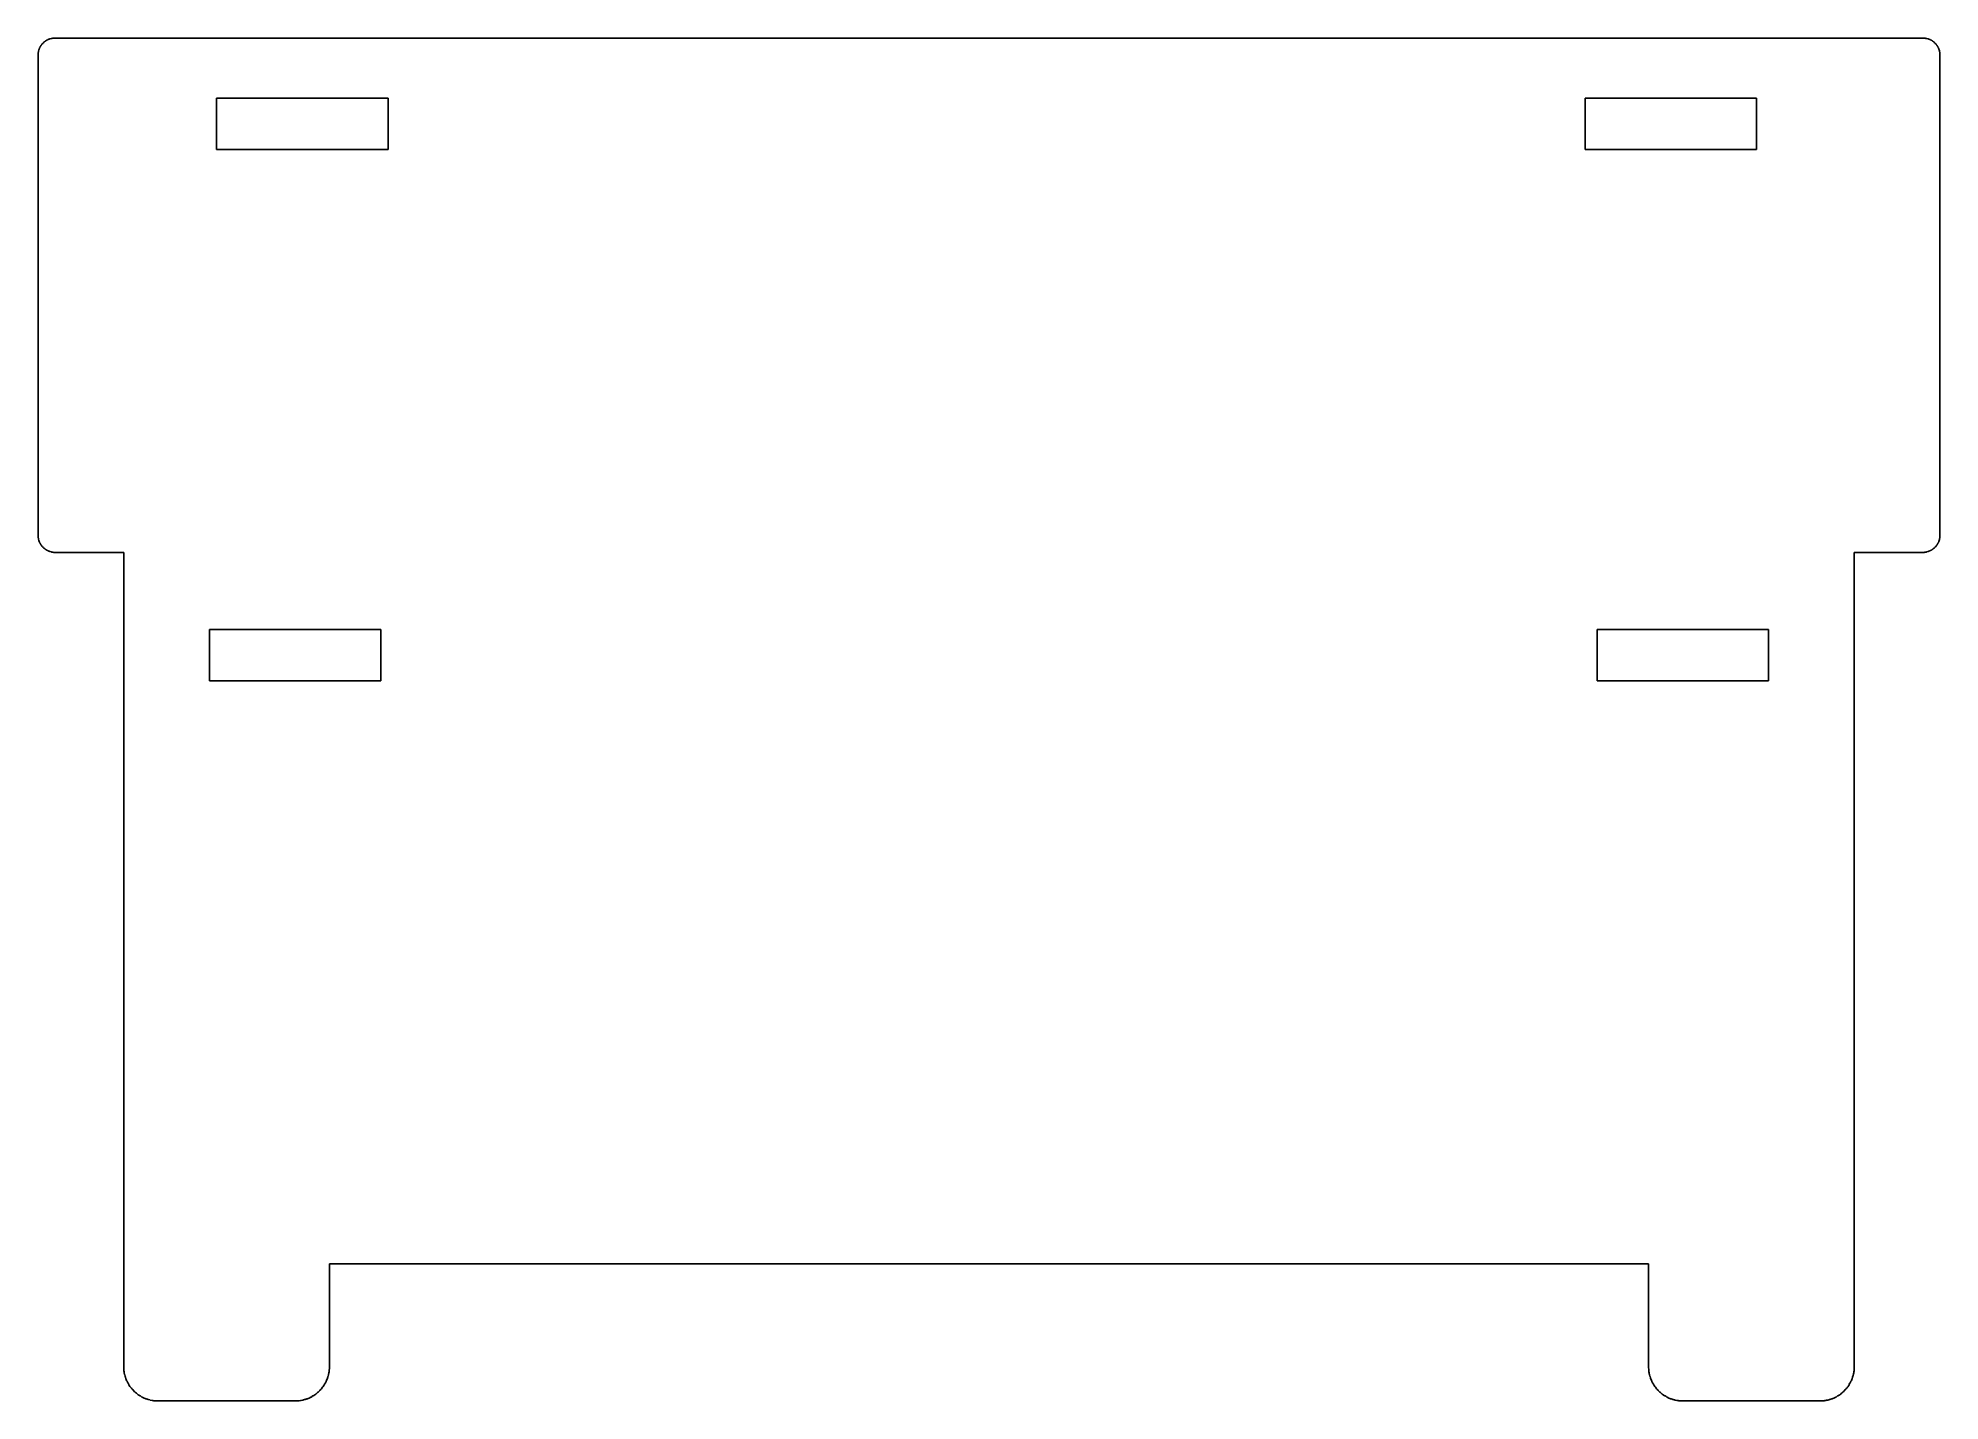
# Model space of a CAD drawing. Header units: metres. Extents: x -5 to 106, y 0 to 80.
import ezdxf

# ---------------------------------------------------------------- set-up
doc = ezdxf.new("R2010")
doc.units = ezdxf.units.M

msp = doc.modelspace()

# ---------------------------------------------------------------- linework, layer by layer
for p, q in [((-4.95, 78.81), (-4.97, 78.74)), ((-4.93, 78.86), (-4.95, 78.81)), ((-4.92, 78.89), (-4.93, 78.88)), ((-4.93, 78.88), (-4.93, 78.86)), ((-4.91, 78.91), (-4.92, 78.89)), ((-4.88, 78.97), (-4.91, 78.92)), ((-4.91, 78.92), (-4.91, 78.91)), ((-4.87, 79), (-4.88, 78.98)), ((-4.88, 78.98), (-4.88, 78.97)), ((-4.86, 79.01), (-4.87, 79)), ((-4.85, 79.03), (-4.86, 79.01)), ((-4.84, 79.04), (-4.85, 79.03)), ((-4.83, 79.06), (-4.84, 79.04)), ((-4.82, 79.07), (-4.83, 79.06)), ((-4.81, 79.09), (-4.82, 79.07)), ((-4.8, 79.1), (-4.81, 79.09)), ((-4.78, 79.13), (-4.8, 79.1)), ((-4.77, 79.14), (-4.78, 79.13)), ((-4.75, 79.16), (-4.77, 79.14)), ((-4.72, 79.19), (-4.75, 79.16)), ((-4.69, 79.22), (-4.72, 79.19)), ((-4.66, 79.25), (-4.69, 79.22)), ((-4.64, 79.27), (-4.66, 79.25)), ((-4.63, 79.28), (-4.64, 79.27)), ((-4.6, 79.3), (-4.63, 79.28)), ((-4.59, 79.31), (-4.6, 79.3)), ((-4.57, 79.32), (-4.59, 79.31)), ((-4.56, 79.33), (-4.57, 79.32)), ((-4.54, 79.34), (-4.56, 79.33)), ((-4.53, 79.35), (-4.54, 79.34)), ((-4.51, 79.36), (-4.53, 79.35)), ((-4.5, 79.37), (-4.51, 79.36)), ((-4.48, 79.38), (-4.5, 79.37)), ((-4.47, 79.38), (-4.48, 79.38)), ((-4.42, 79.41), (-4.47, 79.38)), ((-4.41, 79.41), (-4.42, 79.41)), ((-4.39, 79.42), (-4.41, 79.41)), ((-4.38, 79.43), (-4.39, 79.42)), ((-4.36, 79.43), (-4.38, 79.43)), ((-4.31, 79.45), (-4.36, 79.43)), ((-4.24, 79.47), (-4.31, 79.45)), ((-4.22, 79.47), (-4.24, 79.47)), ((-4.21, 79.48), (-4.22, 79.47)), ((-4.19, 79.48), (-4.21, 79.48)), ((-4.17, 79.48), (-4.19, 79.48)), ((-4.16, 79.49), (-4.17, 79.48)), ((-4.14, 79.49), (-4.16, 79.49)), ((-4.07, 79.5), (-4.14, 79.49)), ((-4.05, 79.5), (-4.07, 79.5)), ((-4.04, 79.5), (-4.05, 79.5)), ((-4.02, 79.5), (-4.04, 79.5)), ((104.97, 79.5), (-4.02, 79.5)), ((104.98, 79.5), (104.97, 79.5)), ((105, 79.5), (104.98, 79.5)), ((105.02, 79.5), (105, 79.5)), ((105.07, 79.49), (105.02, 79.5)), ((105.09, 79.49), (105.07, 79.49)), ((105.12, 79.48), (105.09, 79.49)), ((105.14, 79.48), (105.12, 79.48)), ((105.16, 79.48), (105.14, 79.48)), ((105.17, 79.47), (105.16, 79.48)), ((105.19, 79.47), (105.17, 79.47)), ((105.26, 79.45), (105.19, 79.47)), ((105.31, 79.43), (105.26, 79.45)), ((105.32, 79.43), (105.31, 79.43)), ((105.34, 79.42), (105.32, 79.43)), ((105.36, 79.41), (105.34, 79.42)), ((105.37, 79.41), (105.36, 79.41)), ((105.42, 79.38), (105.37, 79.41)), ((105.44, 79.38), (105.42, 79.38)), ((105.45, 79.37), (105.44, 79.38)), ((105.47, 79.36), (105.45, 79.37)), ((105.48, 79.35), (105.47, 79.36)), ((105.5, 79.34), (105.48, 79.35)), ((105.51, 79.33), (105.5, 79.34)), ((105.52, 79.32), (105.51, 79.33)), ((105.54, 79.31), (105.52, 79.32)), ((105.55, 79.3), (105.54, 79.31)), ((105.58, 79.28), (105.55, 79.3)), ((105.59, 79.27), (105.58, 79.28)), ((105.61, 79.25), (105.59, 79.27)), ((105.64, 79.22), (105.61, 79.25)), ((105.66, 79.21), (105.64, 79.22)), ((105.67, 79.19), (105.66, 79.21)), ((105.68, 79.18), (105.67, 79.19)), ((105.7, 79.16), (105.68, 79.18)), ((105.72, 79.14), (105.7, 79.16)), ((105.73, 79.13), (105.72, 79.14)), ((105.75, 79.1), (105.73, 79.13)), ((105.76, 79.09), (105.75, 79.1)), ((105.77, 79.07), (105.76, 79.09)), ((105.78, 79.06), (105.77, 79.07)), ((105.79, 79.04), (105.78, 79.06)), ((105.8, 79.03), (105.79, 79.04)), ((105.81, 79.01), (105.8, 79.03)), ((105.82, 79), (105.81, 79.01)), ((105.82, 78.98), (105.82, 79)), ((105.83, 78.97), (105.82, 78.98)), ((105.86, 78.92), (105.83, 78.97)), ((105.86, 78.91), (105.86, 78.92)), ((105.88, 78.88), (105.86, 78.91)), ((105.88, 78.86), (105.88, 78.88)), ((105.9, 78.81), (105.88, 78.86)), ((105.92, 78.76), (105.9, 78.81)), ((-4.99, 78.64), (-5, 78.57)), ((-5, 78.57), (-5, 78.55)), ((-5, 78.55), (-5, 78.54)), ((-5, 78.54), (-5, 78.52)), ((-5, 78.52), (-5, 50.48)), ((-4.98, 78.67), (-4.99, 78.66)), ((-4.99, 78.66), (-4.99, 78.64)), ((-4.97, 78.72), (-4.98, 78.71)), ((-4.98, 78.71), (-4.98, 78.69)), ((-4.98, 78.69), (-4.98, 78.67)), ((-4.97, 78.74), (-4.97, 78.72)), ((105.92, 78.74), (105.92, 78.76)), ((105.92, 78.72), (105.92, 78.74)), ((105.93, 78.71), (105.92, 78.72)), ((105.93, 78.69), (105.93, 78.71)), ((105.94, 78.67), (105.93, 78.69)), ((105.94, 78.66), (105.94, 78.67)), ((105.94, 78.64), (105.94, 78.66)), ((105.95, 78.59), (105.94, 78.64)), ((105.95, 78.57), (105.95, 78.59)), ((105.95, 78.55), (105.95, 78.57)), ((105.95, 78.52), (105.95, 78.55)), ((105.95, 50.48), (105.95, 78.52)), ((5.42, 73), (5.42, 76)), ((5.42, 76), (15.42, 76)), ((15.42, 76), (15.42, 73)), ((85.25, 73), (85.25, 76)), ((85.25, 76), (95.25, 76)), ((95.25, 76), (95.25, 73)), ((15.42, 73), (5.42, 73)), ((95.25, 73), (85.25, 73)), ((-5, 50.48), (-5, 50.46)), ((-5, 50.46), (-5, 50.45)), ((-5, 50.45), (-5, 50.43)), ((-5, 50.43), (-4.99, 50.36)), ((-4.99, 50.36), (-4.99, 50.34)), ((-4.99, 50.34), (-4.98, 50.33)), ((-4.98, 50.33), (-4.98, 50.31)), ((-4.98, 50.31), (-4.98, 50.29)), ((-4.98, 50.29), (-4.97, 50.28)), ((-4.97, 50.28), (-4.97, 50.26)), ((-4.97, 50.26), (-4.95, 50.19)), ((-4.95, 50.19), (-4.93, 50.14)), ((-4.93, 50.14), (-4.93, 50.12)), ((-4.93, 50.12), (-4.92, 50.11)), ((-4.92, 50.11), (-4.91, 50.09)), ((-4.91, 50.09), (-4.91, 50.08)), ((-4.91, 50.08), (-4.88, 50.03)), ((-4.88, 50.03), (-4.88, 50.02)), ((-4.88, 50.02), (-4.87, 50)), ((-4.87, 50), (-4.86, 49.99)), ((-4.86, 49.99), (-4.85, 49.97)), ((-4.85, 49.97), (-4.84, 49.96)), ((-4.84, 49.96), (-4.83, 49.94)), ((-4.83, 49.94), (-4.82, 49.93)), ((105.77, 49.93), (105.78, 49.94)), ((105.78, 49.94), (105.79, 49.96)), ((105.79, 49.96), (105.8, 49.97)), ((105.8, 49.97), (105.81, 49.99)), ((105.81, 49.99), (105.82, 50)), ((105.82, 50.02), (105.83, 50.03)), ((105.82, 50), (105.82, 50.02)), ((105.83, 50.03), (105.86, 50.08)), ((105.86, 50.09), (105.88, 50.12)), ((105.86, 50.08), (105.86, 50.09)), ((105.88, 50.14), (105.9, 50.19)), ((105.88, 50.12), (105.88, 50.14)), ((105.9, 50.19), (105.92, 50.24)), ((105.92, 50.28), (105.93, 50.29)), ((105.92, 50.26), (105.92, 50.28)), ((105.92, 50.24), (105.92, 50.26)), ((105.93, 50.31), (105.94, 50.33)), ((105.93, 50.29), (105.93, 50.31)), ((105.94, 50.36), (105.95, 50.41)), ((105.94, 50.34), (105.94, 50.36)), ((105.94, 50.33), (105.94, 50.34)), ((105.95, 50.45), (105.95, 50.48)), ((105.95, 50.43), (105.95, 50.45)), ((105.95, 50.41), (105.95, 50.43)), ((-4.82, 49.93), (-4.81, 49.91)), ((-4.81, 49.91), (-4.8, 49.9)), ((-4.8, 49.9), (-4.78, 49.87)), ((-4.78, 49.87), (-4.77, 49.86)), ((-4.77, 49.86), (-4.75, 49.84)), ((-4.75, 49.84), (-4.72, 49.81)), ((-4.72, 49.81), (-4.69, 49.78)), ((-4.69, 49.78), (-4.66, 49.75)), ((-4.66, 49.75), (-4.64, 49.73)), ((-4.64, 49.73), (-4.63, 49.72)), ((-4.63, 49.72), (-4.6, 49.7)), ((-4.6, 49.7), (-4.59, 49.69)), ((-4.59, 49.69), (-4.57, 49.68)), ((-4.57, 49.68), (-4.56, 49.67)), ((-4.56, 49.67), (-4.54, 49.66)), ((-4.54, 49.66), (-4.53, 49.65)), ((-4.53, 49.65), (-4.51, 49.64)), ((-4.51, 49.64), (-4.5, 49.63)), ((-4.5, 49.63), (-4.48, 49.62)), ((-4.48, 49.62), (-4.47, 49.62)), ((-4.47, 49.62), (-4.42, 49.59)), ((-4.42, 49.59), (-4.41, 49.59)), ((-4.41, 49.59), (-4.39, 49.58)), ((-4.39, 49.58), (-4.38, 49.57)), ((-4.38, 49.57), (-4.36, 49.57)), ((-4.36, 49.57), (-4.31, 49.55)), ((-4.31, 49.55), (-4.24, 49.53)), ((-4.24, 49.53), (-4.22, 49.53)), ((-4.22, 49.53), (-4.21, 49.52)), ((-4.21, 49.52), (-4.19, 49.52)), ((-4.19, 49.52), (-4.17, 49.52)), ((-4.17, 49.52), (-4.16, 49.51)), ((-4.16, 49.51), (-4.14, 49.51)), ((-4.14, 49.51), (-4.07, 49.5)), ((-4.07, 49.5), (-4.05, 49.5)), ((-4.05, 49.5), (-4.04, 49.5)), ((-4.04, 49.5), (-4.02, 49.5)), ((-4.02, 49.5), (0, 49.5)), ((0, 49.5), (0, 1.96)), ((100.95, 2), (100.95, 49.5)), ((100.95, 49.5), (104.97, 49.5)), ((104.97, 49.5), (104.98, 49.5)), ((104.98, 49.5), (105, 49.5)), ((105, 49.5), (105.02, 49.5)), ((105.02, 49.5), (105.07, 49.51)), ((105.07, 49.51), (105.09, 49.51)), ((105.09, 49.51), (105.12, 49.52)), ((105.12, 49.52), (105.14, 49.52)), ((105.14, 49.52), (105.16, 49.52)), ((105.16, 49.52), (105.17, 49.53)), ((105.17, 49.53), (105.19, 49.53)), ((105.19, 49.53), (105.26, 49.55)), ((105.26, 49.55), (105.31, 49.57)), ((105.31, 49.57), (105.32, 49.57)), ((105.32, 49.57), (105.34, 49.58)), ((105.34, 49.58), (105.36, 49.59)), ((105.36, 49.59), (105.37, 49.59)), ((105.37, 49.59), (105.42, 49.62)), ((105.42, 49.62), (105.44, 49.62)), ((105.44, 49.62), (105.45, 49.63)), ((105.45, 49.63), (105.47, 49.64)), ((105.47, 49.64), (105.48, 49.65)), ((105.48, 49.65), (105.5, 49.66)), ((105.5, 49.66), (105.51, 49.67)), ((105.51, 49.67), (105.52, 49.68)), ((105.52, 49.68), (105.54, 49.69)), ((105.54, 49.69), (105.55, 49.7)), ((105.55, 49.7), (105.58, 49.72)), ((105.58, 49.72), (105.59, 49.73)), ((105.59, 49.73), (105.61, 49.75)), ((105.61, 49.75), (105.64, 49.78)), ((105.64, 49.78), (105.66, 49.79)), ((105.66, 49.79), (105.67, 49.81)), ((105.67, 49.81), (105.68, 49.82)), ((105.68, 49.82), (105.7, 49.84)), ((105.7, 49.84), (105.72, 49.86)), ((105.72, 49.86), (105.73, 49.87)), ((105.73, 49.87), (105.75, 49.9)), ((105.75, 49.9), (105.76, 49.91)), ((105.76, 49.91), (105.77, 49.93)), ((5, 42), (5, 45)), ((5, 45), (15, 45)), ((15, 45), (15, 42)), ((85.95, 42), (85.95, 45)), ((85.95, 45), (95.95, 45)), ((95.95, 45), (95.95, 42)), ((15, 42), (5, 42)), ((95.95, 42), (85.95, 42)), ((12, 1.96), (12, 8)), ((12, 8), (88.95, 8)), ((88.95, 8), (88.95, 1.96)), ((0, 1.96), (0, 1.93)), ((0, 1.93), (0, 1.86)), ((0, 1.86), (0.01, 1.83)), ((0.01, 1.83), (0.01, 1.79)), ((0.01, 1.79), (0.01, 1.76)), ((0.01, 1.76), (0.02, 1.69)), ((0.02, 1.69), (0.03, 1.65)), ((0.03, 1.65), (0.05, 1.55)), ((0.05, 1.55), (0.06, 1.52)), ((0.06, 1.52), (0.08, 1.45)), ((0.08, 1.45), (0.09, 1.42)), ((0.09, 1.42), (0.1, 1.38)), ((0.1, 1.38), (0.11, 1.35)), ((0.11, 1.35), (0.12, 1.32)), ((0.12, 1.32), (0.13, 1.28)), ((0.13, 1.28), (0.15, 1.25)), ((0.15, 1.25), (0.17, 1.19)), ((0.17, 1.19), (0.19, 1.15)), ((0.19, 1.15), (0.2, 1.12)), ((0.2, 1.12), (0.22, 1.09)), ((11.78, 1.09), (11.8, 1.12)), ((11.8, 1.12), (11.81, 1.15)), ((11.81, 1.15), (11.83, 1.19)), ((11.83, 1.19), (11.85, 1.25)), ((11.85, 1.25), (11.87, 1.28)), ((11.87, 1.28), (11.88, 1.32)), ((11.88, 1.32), (11.89, 1.35)), ((11.89, 1.35), (11.9, 1.38)), ((11.9, 1.38), (11.91, 1.42)), ((11.91, 1.42), (11.92, 1.45)), ((11.92, 1.45), (11.94, 1.52)), ((11.94, 1.52), (11.95, 1.55)), ((11.95, 1.55), (11.97, 1.65)), ((11.97, 1.65), (11.98, 1.69)), ((11.98, 1.69), (11.99, 1.76)), ((11.99, 1.83), (12, 1.86)), ((11.99, 1.79), (11.99, 1.83)), ((11.99, 1.76), (11.99, 1.79)), ((12, 1.93), (12, 1.96)), ((12, 1.86), (12, 1.93)), ((88.95, 1.96), (88.95, 1.93)), ((88.95, 1.93), (88.96, 1.86)), ((88.96, 1.86), (88.96, 1.83)), ((88.96, 1.83), (88.96, 1.79)), ((88.96, 1.79), (88.96, 1.76)), ((88.96, 1.76), (88.97, 1.69)), ((88.97, 1.69), (88.98, 1.65)), ((88.98, 1.65), (88.99, 1.62)), ((88.99, 1.62), (88.99, 1.58)), ((88.99, 1.58), (89, 1.55)), ((89, 1.55), (89.01, 1.52)), ((89.01, 1.52), (89.03, 1.45)), ((89.03, 1.45), (89.04, 1.42)), ((89.04, 1.42), (89.06, 1.35)), ((89.06, 1.35), (89.07, 1.32)), ((89.07, 1.32), (89.08, 1.28)), ((89.08, 1.28), (89.1, 1.25)), ((89.1, 1.25), (89.12, 1.19)), ((89.12, 1.19), (89.14, 1.15)), ((89.14, 1.15), (89.15, 1.12)), ((89.15, 1.12), (89.17, 1.09)), ((100.73, 1.09), (100.75, 1.12)), ((100.75, 1.12), (100.76, 1.15)), ((100.76, 1.15), (100.78, 1.19)), ((100.78, 1.19), (100.81, 1.25)), ((100.81, 1.25), (100.82, 1.28)), ((100.82, 1.28), (100.83, 1.32)), ((100.83, 1.32), (100.84, 1.35)), ((100.84, 1.35), (100.85, 1.38)), ((100.85, 1.38), (100.87, 1.45)), ((100.87, 1.45), (100.88, 1.48)), ((100.88, 1.48), (100.89, 1.52)), ((100.89, 1.52), (100.9, 1.55)), ((100.9, 1.55), (100.91, 1.58)), ((100.91, 1.58), (100.92, 1.65)), ((100.92, 1.65), (100.93, 1.69)), ((100.93, 1.69), (100.94, 1.76)), ((100.94, 1.86), (100.95, 1.93)), ((100.94, 1.83), (100.94, 1.86)), ((100.94, 1.79), (100.94, 1.83)), ((100.94, 1.76), (100.94, 1.79)), ((100.95, 1.96), (100.95, 2)), ((100.95, 1.93), (100.95, 1.96)), ((0.22, 1.09), (0.23, 1.06)), ((0.23, 1.06), (0.25, 1.03)), ((0.25, 1.03), (0.27, 1)), ((0.27, 1), (0.29, 0.97)), ((0.29, 0.97), (0.3, 0.94)), ((0.3, 0.94), (0.32, 0.91)), ((0.32, 0.91), (0.36, 0.85)), ((0.36, 0.85), (0.4, 0.8)), ((0.4, 0.8), (0.45, 0.74)), ((0.45, 0.74), (0.47, 0.71)), ((0.47, 0.71), (0.49, 0.69)), ((0.49, 0.69), (0.51, 0.66)), ((0.51, 0.66), (0.54, 0.64)), ((0.54, 0.64), (0.56, 0.61)), ((0.56, 0.61), (0.61, 0.56)), ((0.61, 0.56), (0.64, 0.54)), ((0.64, 0.54), (0.66, 0.51)), ((0.66, 0.51), (0.69, 0.49)), ((0.69, 0.49), (0.71, 0.47)), ((0.71, 0.47), (0.74, 0.45)), ((0.74, 0.45), (0.8, 0.4)), ((0.8, 0.4), (0.85, 0.36)), ((0.85, 0.36), (0.91, 0.32)), ((0.91, 0.32), (0.94, 0.3)), ((0.94, 0.3), (0.97, 0.29)), ((0.97, 0.29), (1, 0.27)), ((1, 0.27), (1.03, 0.25)), ((1.03, 0.25), (1.06, 0.23)), ((1.06, 0.23), (1.09, 0.22)), ((1.09, 0.22), (1.12, 0.2)), ((1.12, 0.2), (1.15, 0.19)), ((1.15, 0.19), (1.19, 0.17)), ((1.19, 0.17), (1.25, 0.15)), ((1.25, 0.15), (1.28, 0.13)), ((1.28, 0.13), (1.32, 0.12)), ((1.32, 0.12), (1.35, 0.11)), ((1.35, 0.11), (1.38, 0.1)), ((1.38, 0.1), (1.42, 0.09)), ((1.42, 0.09), (1.45, 0.08)), ((1.45, 0.08), (1.52, 0.06)), ((1.52, 0.06), (1.55, 0.05)), ((1.55, 0.05), (1.65, 0.03)), ((1.65, 0.03), (1.69, 0.02)), ((1.69, 0.02), (1.76, 0.01)), ((1.76, 0.01), (1.79, 0.01)), ((1.79, 0.01), (1.83, 0.01)), ((1.83, 0.01), (1.86, 0)), ((1.86, 0), (1.93, 0)), ((1.93, 0), (1.96, 0)), ((1.96, 0), (10.04, 0)), ((10.04, 0), (10.07, 0)), ((10.07, 0), (10.14, 0)), ((10.14, 0), (10.17, 0.01)), ((10.17, 0.01), (10.21, 0.01)), ((10.21, 0.01), (10.24, 0.01)), ((10.24, 0.01), (10.31, 0.02)), ((10.31, 0.02), (10.35, 0.03)), ((10.35, 0.03), (10.45, 0.05)), ((10.45, 0.05), (10.48, 0.06)), ((10.48, 0.06), (10.55, 0.08)), ((10.55, 0.08), (10.59, 0.09)), ((10.59, 0.09), (10.62, 0.1)), ((10.62, 0.1), (10.65, 0.11)), ((10.65, 0.11), (10.68, 0.12)), ((10.68, 0.12), (10.72, 0.13)), ((10.72, 0.13), (10.75, 0.15)), ((10.75, 0.15), (10.81, 0.17)), ((10.81, 0.17), (10.85, 0.19)), ((10.85, 0.19), (10.88, 0.2)), ((10.88, 0.2), (10.91, 0.22)), ((10.91, 0.22), (10.94, 0.23)), ((10.94, 0.23), (10.97, 0.25)), ((10.97, 0.25), (11, 0.27)), ((11, 0.27), (11.03, 0.29)), ((11.03, 0.29), (11.06, 0.3)), ((11.06, 0.3), (11.09, 0.32)), ((11.09, 0.32), (11.15, 0.36)), ((11.15, 0.36), (11.2, 0.4)), ((11.2, 0.4), (11.26, 0.45)), ((11.26, 0.45), (11.29, 0.47)), ((11.29, 0.47), (11.31, 0.49)), ((11.31, 0.49), (11.34, 0.51)), ((11.34, 0.51), (11.36, 0.54)), ((11.36, 0.54), (11.39, 0.56)), ((11.39, 0.56), (11.44, 0.61)), ((11.44, 0.61), (11.46, 0.64)), ((11.46, 0.64), (11.49, 0.66)), ((11.49, 0.66), (11.51, 0.69)), ((11.51, 0.69), (11.53, 0.71)), ((11.53, 0.71), (11.55, 0.74)), ((11.55, 0.74), (11.6, 0.8)), ((11.6, 0.8), (11.64, 0.85)), ((11.64, 0.85), (11.68, 0.91)), ((11.68, 0.91), (11.7, 0.94)), ((11.7, 0.94), (11.71, 0.97)), ((11.71, 0.97), (11.73, 1)), ((11.73, 1), (11.75, 1.03)), ((11.75, 1.03), (11.77, 1.06)), ((11.77, 1.06), (11.78, 1.09)), ((89.17, 1.09), (89.18, 1.06)), ((89.18, 1.06), (89.2, 1.03)), ((89.2, 1.03), (89.22, 1)), ((89.22, 1), (89.24, 0.97)), ((89.24, 0.97), (89.27, 0.91)), ((89.27, 0.91), (89.31, 0.85)), ((89.31, 0.85), (89.35, 0.8)), ((89.35, 0.8), (89.4, 0.74)), ((89.4, 0.74), (89.42, 0.71)), ((89.42, 0.71), (89.44, 0.69)), ((89.44, 0.69), (89.46, 0.66)), ((89.46, 0.66), (89.49, 0.64)), ((89.49, 0.64), (89.51, 0.61)), ((89.51, 0.61), (89.56, 0.56)), ((89.56, 0.56), (89.59, 0.54)), ((89.59, 0.54), (89.61, 0.51)), ((89.61, 0.51), (89.64, 0.49)), ((89.64, 0.49), (89.66, 0.47)), ((89.66, 0.47), (89.69, 0.45)), ((89.69, 0.45), (89.75, 0.4)), ((89.75, 0.4), (89.8, 0.36)), ((89.8, 0.36), (89.83, 0.34)), ((89.83, 0.34), (89.86, 0.32)), ((89.86, 0.32), (89.89, 0.3)), ((89.89, 0.3), (89.92, 0.29)), ((89.92, 0.29), (89.95, 0.27)), ((89.95, 0.27), (90.01, 0.23)), ((90.01, 0.23), (90.04, 0.22)), ((90.04, 0.22), (90.07, 0.2)), ((90.07, 0.2), (90.1, 0.19)), ((90.1, 0.19), (90.14, 0.17)), ((90.14, 0.17), (90.2, 0.15)), ((90.2, 0.15), (90.23, 0.13)), ((90.23, 0.13), (90.27, 0.12)), ((90.27, 0.12), (90.33, 0.1)), ((90.33, 0.1), (90.37, 0.09)), ((90.37, 0.09), (90.4, 0.08)), ((90.4, 0.08), (90.43, 0.07)), ((90.43, 0.07), (90.47, 0.06)), ((90.47, 0.06), (90.5, 0.05)), ((90.5, 0.05), (90.6, 0.03)), ((90.6, 0.03), (90.64, 0.02)), ((90.64, 0.02), (90.67, 0.02)), ((90.67, 0.02), (90.71, 0.01)), ((90.71, 0.01), (90.74, 0.01)), ((90.74, 0.01), (90.78, 0.01)), ((90.78, 0.01), (90.81, 0)), ((90.81, 0), (90.85, 0)), ((90.85, 0), (90.88, 0)), ((90.88, 0), (90.92, 0)), ((90.92, 0), (98.99, 0)), ((98.99, 0), (99.02, 0)), ((99.02, 0), (99.09, 0)), ((99.09, 0), (99.12, 0.01)), ((99.12, 0.01), (99.16, 0.01)), ((99.16, 0.01), (99.19, 0.01)), ((99.19, 0.01), (99.23, 0.02)), ((99.23, 0.02), (99.26, 0.02)), ((99.26, 0.02), (99.3, 0.03)), ((99.3, 0.03), (99.33, 0.04)), ((99.33, 0.04), (99.37, 0.04)), ((99.37, 0.04), (99.4, 0.05)), ((99.4, 0.05), (99.47, 0.07)), ((99.47, 0.07), (99.5, 0.08)), ((99.5, 0.08), (99.54, 0.09)), ((99.54, 0.09), (99.57, 0.1)), ((99.57, 0.1), (99.6, 0.11)), ((99.6, 0.11), (99.63, 0.12)), ((99.63, 0.12), (99.67, 0.13)), ((99.67, 0.13), (99.7, 0.15)), ((99.7, 0.15), (99.76, 0.17)), ((99.76, 0.17), (99.79, 0.19)), ((99.79, 0.19), (99.83, 0.2)), ((99.83, 0.2), (99.86, 0.22)), ((99.86, 0.22), (99.89, 0.23)), ((99.89, 0.23), (99.92, 0.25)), ((99.92, 0.25), (99.95, 0.27)), ((99.95, 0.27), (99.98, 0.29)), ((99.98, 0.29), (100.01, 0.3)), ((100.01, 0.3), (100.04, 0.32)), ((100.04, 0.32), (100.07, 0.34)), ((100.07, 0.34), (100.1, 0.36)), ((100.1, 0.36), (100.13, 0.38)), ((100.13, 0.38), (100.15, 0.4)), ((100.15, 0.4), (100.18, 0.42)), ((100.18, 0.42), (100.21, 0.45)), ((100.21, 0.45), (100.26, 0.49)), ((100.26, 0.49), (100.31, 0.54)), ((100.31, 0.54), (100.34, 0.56)), ((100.34, 0.56), (100.36, 0.59)), ((100.36, 0.59), (100.39, 0.61)), ((100.39, 0.61), (100.41, 0.64)), ((100.41, 0.64), (100.44, 0.66)), ((100.44, 0.66), (100.46, 0.69)), ((100.46, 0.69), (100.48, 0.71)), ((100.48, 0.71), (100.5, 0.74)), ((100.5, 0.74), (100.53, 0.77)), ((100.53, 0.77), (100.55, 0.8)), ((100.55, 0.8), (100.57, 0.82)), ((100.57, 0.82), (100.59, 0.85)), ((100.59, 0.85), (100.61, 0.88)), ((100.61, 0.88), (100.63, 0.91)), ((100.63, 0.91), (100.65, 0.94)), ((100.65, 0.94), (100.66, 0.97)), ((100.66, 0.97), (100.7, 1.03)), ((100.7, 1.03), (100.72, 1.06)), ((100.72, 1.06), (100.73, 1.09))]:
    msp.add_line(p, q)

doc.saveas('drawing.dxf')
